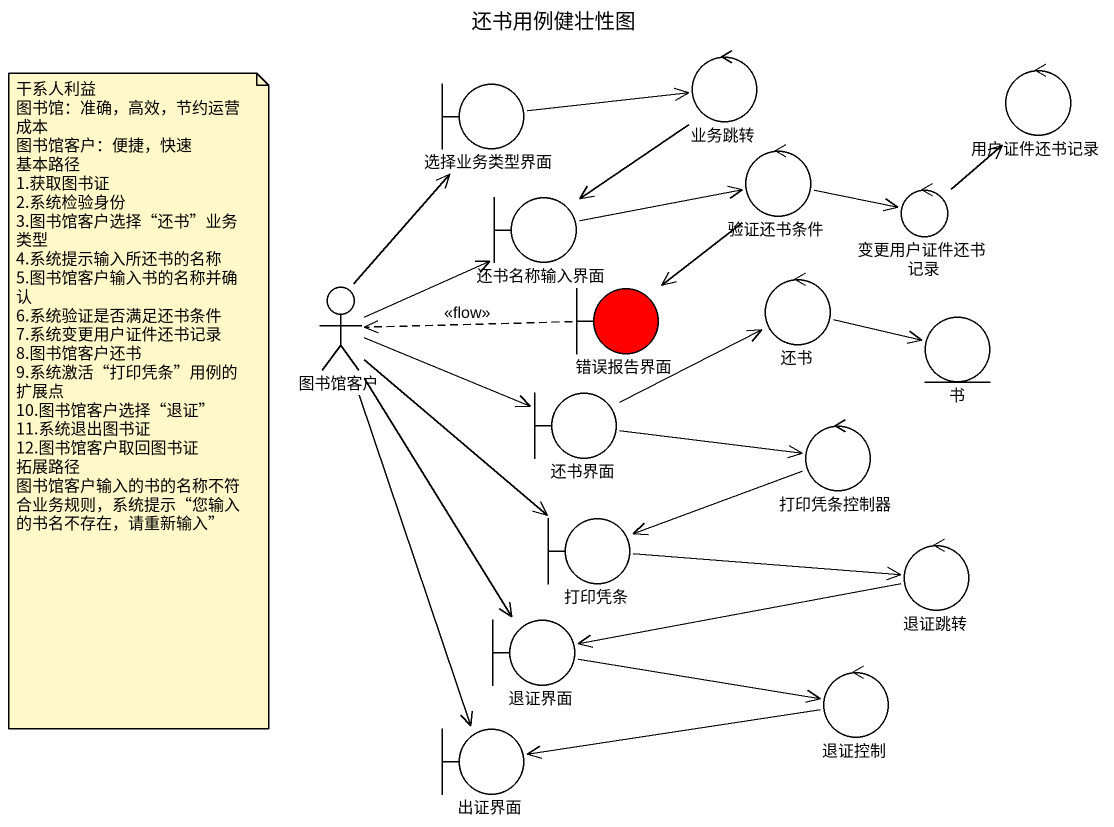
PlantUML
@startuml
title 还书用例健壮性图
boundary 选择业务类型界面
control 业务跳转
control 用户证件还书记录
control 验证还书条件
boundary 还书名称输入界面
control 变更用户证件还书记录
actor 图书馆客户
boundary 错误报告界面 #FF0000
control 还书
entity 书
boundary 还书界面
control 打印凭条控制器
boundary 打印凭条
control 退证跳转
boundary 退证界面
control 退证控制
boundary 出证界面
选择业务类型界面 -right-> 业务跳转
业务跳转 --> 还书名称输入界面
验证还书条件 -right-> 变更用户证件还书记录
验证还书条件 --> 错误报告界面
还书名称输入界面 -right-> 验证还书条件
变更用户证件还书记录 -up-> 用户证件还书记录
图书馆客户 -up-> 选择业务类型界面
图书馆客户 -up-> 还书名称输入界面
图书馆客户 -right-> 还书界面
图书馆客户 --> 打印凭条
图书馆客户 --> 退证界面
图书馆客户 --> 出证界面
错误报告界面 .left.> 图书馆客户 : <<flow>>
还书 -right-> 书
还书界面 -right-> 还书
还书界面 -right-> 打印凭条控制器
打印凭条控制器 -left-> 打印凭条
打印凭条 -right-> 退证跳转
退证跳转 -left-> 退证界面
退证界面 -right-> 退证控制
退证控制 -left-> 出证界面
note as N1
  干系人利益
  图书馆：准确，高效，节约运营成本
  图书馆客户：便捷，快速
  基本路径
  1.获取图书证
  2.系统检验身份
  3.图书馆客户选择“还书”业务类型
  4.系统提示输入所还书的名称
  5.图书馆客户输入书的名称并确认
  6.系统验证是否满足还书条件
  7.系统变更用户证件还书记录
  8.图书馆客户还书
  9.系统激活“打印凭条”用例的扩展点
  10.图书馆客户选择“退证”
  11.系统退出图书证
  12.图书馆客户取回图书证
  拓展路径
  图书馆客户输入的书的名称不符合业务规则，系统提示“您输入的书名不存在，请重新输入”
end note
@enduml
